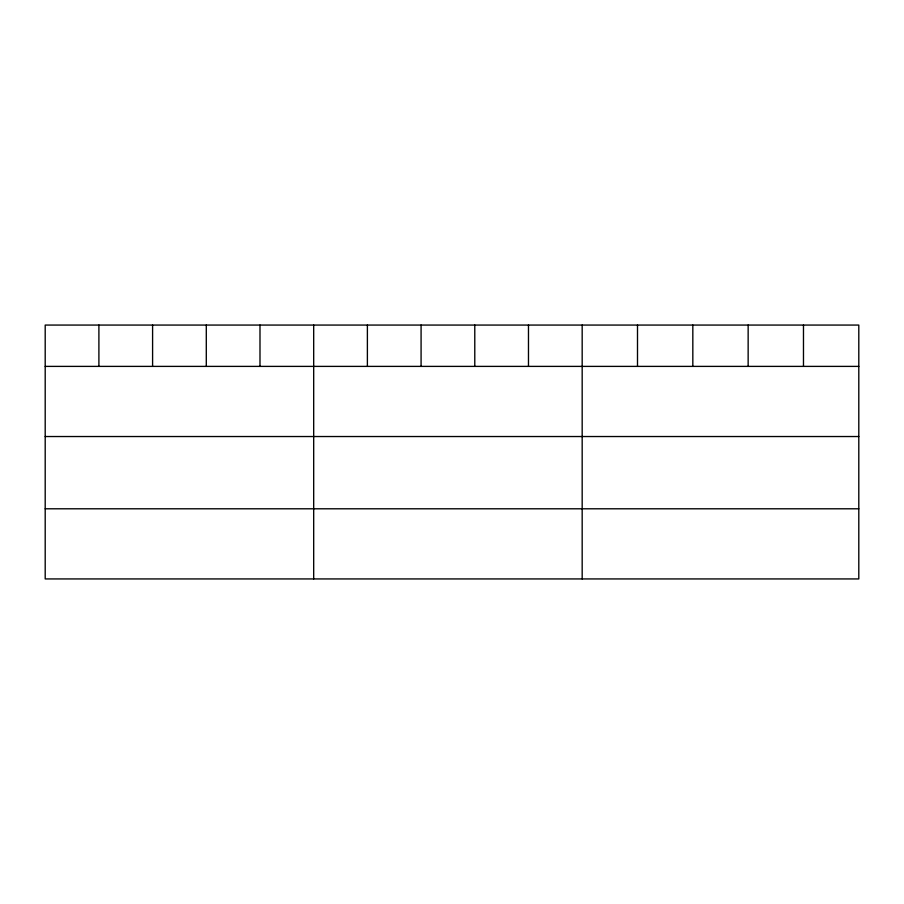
<?xml version="1.0" encoding="UTF-8"?>
<svg xmlns="http://www.w3.org/2000/svg" width="904" height="904" viewBox="0 0 904 904"><rect width="100%" height="100%" fill="white"/><g stroke="black" fill="none" stroke-linecap="round" stroke-linejoin="round"><path stroke-width="1.36" d="M858.8 366.391L858.8 578.933L45.2 578.933L45.2 325.067L858.8 325.067L858.8 366.391L45.2 366.391M45.2 436.53L858.8 436.53M45.2 508.794L858.8 508.794M803.475 325.067L803.475 366.391M748.15 325.067L748.15 366.391M692.826 325.067L692.826 366.391M637.501 325.067L637.501 366.391M582.176 325.067L582.176 578.933M528.478 325.067L528.478 366.391M474.781 325.067L474.781 366.391M421.083 325.067L421.083 366.391M367.386 325.067L367.386 366.391M313.688 325.067L313.688 578.933M259.99 325.067L259.99 366.391M206.293 325.067L206.293 366.391M152.595 325.067L152.595 366.391M98.898 325.067L98.898 366.391"/></g></svg>
